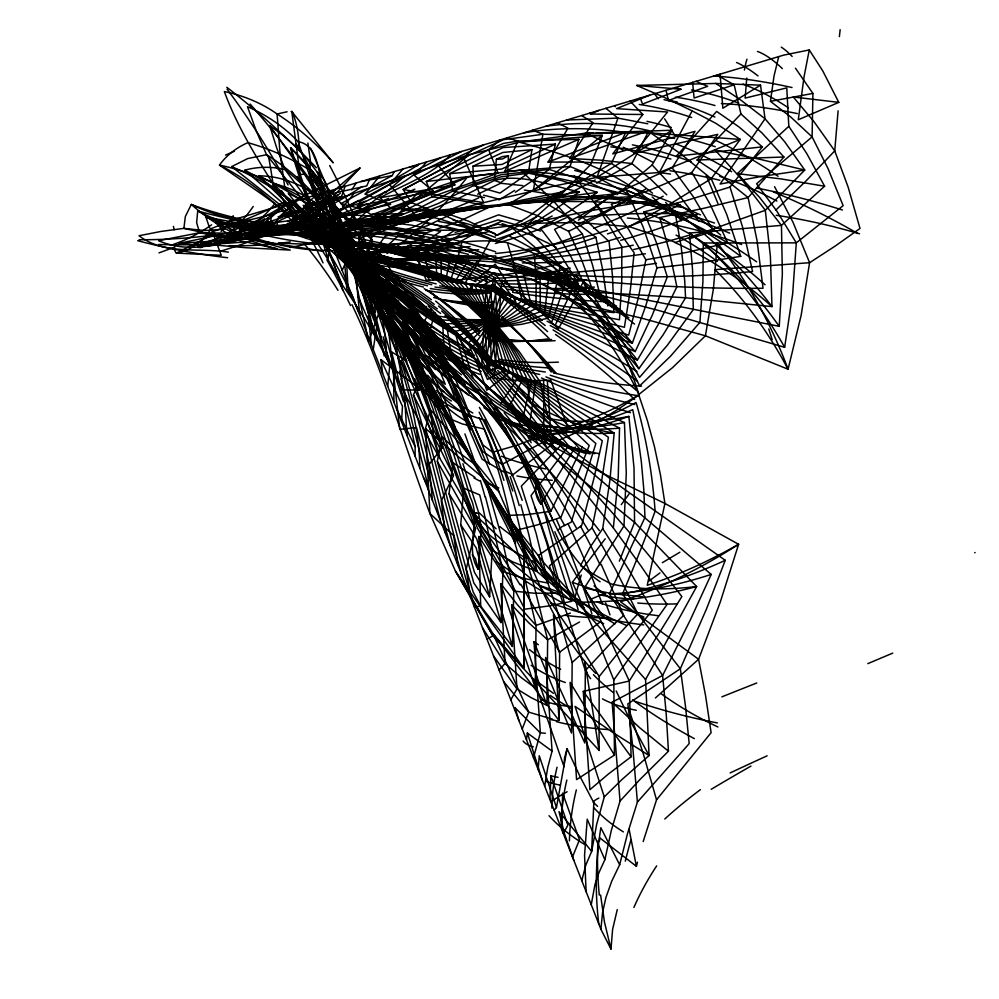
<?xml version="1.0" encoding="UTF-8"?>
<svg xmlns="http://www.w3.org/2000/svg" width="999" height="999" viewBox="0 0 999 999"><rect width="100%" height="100%" fill="white"/><g stroke="black" fill="none" stroke-linecap="round" stroke-linejoin="round"><path stroke-width="1.5" d="M393.931 402.21L393.656 374.825L391.583 351.91L406.868 361.026L360.289 261.488C373.564 292.507 392.607 320.716 411.563 348.489C388.611 291.646 338.861 253.471 303.221 205.319L319.618 216.983L332.118 228.134L343.843 240.859L352.023 251.373L388.711 284.665L423.139 321.403L450.949 381.231L524.263 550.299C543.194 593.818 562.112 639.035 595.804 673.451M373.364 286.051L367.994 276.623L365.884 270.779L454.857 331.468L488.673 361.813L523.114 378.109L608.403 437.3L601.41 482.28L592.107 527.834L549.45 565.946L568.568 617.894L585.314 670.629L584.84 743.056L545.579 657.492L552.072 751.111L547.752 767.482L544.68 786.138M614.447 755.057L570.104 682.342L576.573 779.62L614.447 755.057L613.811 679.982L594.105 630.906L572.365 582.292L605.219 538.761M351.935 304.608C383.953 371.828 403.621 443.993 429.907 513.498L455.494 571.228L492.844 633.516L517.869 662.412L599.088 750.436L599.175 676.485L569.942 630.232L538.861 585.239L501.973 554.72L496.028 546.64L470.691 510.739L439.66 458.029C417.582 419.468 397.764 379.807 377.297 340.397C366.658 321.466 355.082 303.059 342.52 285.339C321.203 244.405 293.194 206.781 258.878 175.824C304.82 176.186 339.747 211.888 372.24 239.947L332.33 193.331L290.572 147.727C303.271 195.167 323.813 240.06 342.52 285.339M474.313 606.93L480.694 606.181L478.871 536.488L513.786 591.146L534.815 593.269L559.727 593.069L546.84 543.444L531.031 495.629L568.069 446.603L527.16 417.969L486.963 387.25L446.815 346.928L404.82 307.854L421.066 336.288L435.427 369.63L416.121 351.136L399.225 330.494L411.625 355.419L422.789 381.456L432.804 408.491L441.745 436.413L437.35 461.451L466.208 569.205L473.189 592.082L480.694 606.181L512.387 646.44L513.786 591.146L501.348 536.076L486.263 482.954L498.888 487.987M360.726 271.84L332.642 234.503C372.427 272.153 388.898 326.273 422.902 368.369C410.951 334.653 387.3 307.43 371.64 275.724L459.203 335.377L488.736 360.901L518.693 376.486L602.297 440.796L594.043 477.909L581.605 525.674L538.461 555.419L556.543 608.478L572.165 662.499L571.528 733.029L534.003 641.87L538.349 644.755M415.072 456.068L415.172 446.715L411.151 428.621L391.583 351.91M520.816 584.265L559.64 652.197L558.953 720.429L492.844 633.516L528.708 712.137L552.572 719.193M474.987 477.36L452.859 462.662L477.485 528.184L502.934 571.453L523.763 578.433L548.214 583.091L536.201 533.666L521.303 486.163L560.764 445.379L487.012 386.601L412.038 315.509L429.92 347.352L445.292 384.315L427.023 369.106L411.176 351.91L423.276 378.221L434.203 405.519L452.859 462.662L449.063 493.656L473.801 582.966L501.023 622.577L502.934 571.453L494.13 530.844L485.477 496.928M795.441 68.169L812.911 93.431L812.112 136.888L828.034 168.594L843.144 205.669L796.303 242.857L703.321 242.982L702.921 281.606L699.912 322.34L670.404 356.343L639.585 385.964C622.564 350.224 600.461 316.745 573.114 288.062L555.232 325.15M267.67 218.581L266.808 227.173L227.934 237.887C216.583 250.999 194.268 244.231 179.258 243.331L216.396 235.514L306.169 234.191L299.151 234.827L294.093 233.816C310.477 236.189 326.236 241.995 340.734 249.887C367.37 259.116 396.166 261.201 424.051 257.792L433.216 280.17M591.246 904.694L594.967 884.502L599 872.539L604.894 859.689L611.301 830.481L620.042 801.061L639.285 780.207L668.456 751.211L666.158 713.149L662.612 675.486L690.384 619.792L711.201 574.425L543.781 431.58L543.656 381.306M221.353 243.257L249.263 237.375L269.018 230.232L306.618 228.097C281.131 233.142 249.6 245.23 226.885 226.561C298.801 233.529 370.317 244.493 441.183 258.541L441.233 280.657L464.048 299.538L486.063 321.94L491.845 314.697L496.303 326.923L520.029 322.29L544.418 314.797L591.321 336.513L637.374 360.102L658.241 324.513L676.897 286.825L669.118 250.287L659.702 217.57L704.045 208.242L748.089 197.552L783.915 157.018L762.062 133.054L740.946 113.948L734.153 84.803L717.045 75.062M549.912 799.462L550.936 775.836L558.066 777.347M222.09 234.053L209.278 243.157L200.662 247.602L197.627 247.327L245.754 237.899L222.677 237.188L199.6 232.717L196.628 222.627L197.715 211.014C226.611 225.849 258.953 233.704 291.408 234.29L199.6 232.717L158.629 240.709C185.452 252.535 215.921 246.903 242.02 236.026L239.535 217.882M307.879 143.044L310.377 160.514L309.278 179.645L322.39 220.03L600.886 929.27L610.976 949.05L612.599 929.445L617.257 909.627M536.351 221.541L556.543 208.516L579.333 191.82C552.035 186.426 522.19 172.952 494.393 180.432L496.391 159.203L502.472 156.556L508.429 155.807L507.542 177.422L500.724 182.655L494.393 180.432L457.904 198.764L419.905 214.148L440.921 219.33L459.677 225.424M520.841 504.732L528.833 534.627L537.037 571.465L512.949 562L492.157 550.237L477.772 524.038L463.798 488.161L460.701 524.762L474.513 572.464L489.622 596.828L492.157 550.237L483.091 508.516L479.72 494.905L463.798 488.161C452.922 449.038 439.735 410.477 422.739 373.564L433.728 383.903L443.881 391.758M553.434 693.294L533.404 678.958L564.06 766.72L564.497 758.116L567.07 748.726L579.994 776.46L593.818 802.721L591.658 851.348L585.789 865.171L581.793 880.631M322.39 220.03C323.164 207.58 323.763 194.992 321.715 182.617C317.794 167.907 316.646 144.83 298.127 141.633C283.866 126.686 266.458 114.835 247.49 106.693L256.393 131.256L266.546 154.708L336.051 241.371L322.889 233.654L310.964 229.158L231.643 166.608L247.69 158.579L266.546 154.708C286.164 167.008 303.858 182.317 319.168 199.663L308.117 171.341L298.127 141.633M383.141 336.85L389.822 365.234L387.687 386.313M599.487 841.22L599.662 837.774L636.413 866.345L637.462 862.237M401.586 421.728L402.447 406.231L380.919 359.628L432.18 397.864L397.54 307.03L385.164 277.01L367.682 248.863L351.773 226.511L334.615 205.319L325.374 189.286L314.897 174.301L303.271 160.427L290.572 147.727L310.439 203.309L328.109 258.941L330.307 235.602L334.615 205.319L338.099 212.013L341.658 225.649L346.753 288.611L353.234 298.489L358.129 311.064M484.028 321.703L484.203 318.594M484.04 321.541L481.655 367.982L456.019 334.802L428.109 305.844M484.19 318.756L486.8 276.523L456.156 280.244L426.198 280.045L418.706 261.988L410.502 245.579C380.794 253.434 344.593 259.553 318.406 239.211C288.274 211.114 253.421 188.549 219.505 165.097C226.548 155.095 236.701 147.565 247.827 142.657C270.816 149.076 292.732 159.128 312.837 171.953M477.023 513.124L478.484 513.361L481.418 527.622L478.159 569.33C463.986 547.664 481.918 520.229 470.329 497.477C460.239 462.712 448.451 428.421 433.966 395.242C448.763 407.192 466.483 415.084 484.765 420.005C504.483 464.06 517.045 510.988 526.136 558.291C507.017 546.628 480.881 535.826 474.862 512.749M498.226 328.683L498.489 325.337M498.476 325.512L501.785 279.87L530.556 302.135L558.291 328.846L571.603 305.632L583.503 281.318C559.702 265.597 534.34 252.198 507.405 242.682C475.237 236.9 442.944 246.99 410.502 245.579M498.239 328.509L494.168 378.134L521.54 380.956L550.849 380.219L567.507 426.91C592.544 419.468 616.358 408.254 638.773 394.93L647.277 420.267L654.507 446.89L660.414 474.662L664.922 503.446L647.215 585.302C679.02 574.912 709.565 560.839 738.623 544.293L664.922 503.446L606.555 475.212L548.813 444.08L527.971 435.964L508.004 421.253L428.109 346.853L403.971 321.753M538.161 769.542L539.26 755.744L556.455 807.529L554.12 810.189M838.111 110.814L834.739 150.874L848.126 187.075L860.014 228.459L835.064 246.154L809.59 262.7L714.909 269.655C744.392 298.689 768.656 332.754 788.074 369.23L801.136 315.372L809.59 262.7L793.119 222.515L774.6 186.688M600.886 929.27L602.584 912.374L605.956 897.389L611.738 881.193L619.667 864.734L627.522 833.553L637.412 802.072L689.185 743.618L685.451 705.956L680.344 668.743L622.489 594.08C634.003 566.683 645.192 539.123 655.119 511.101C652.422 474.4 646.415 437.874 636.088 402.522C609.29 416.845 580.669 428.072 550.836 434.053L547.34 380.931M740.946 113.948L697.077 160.015L722.402 176.885L748.089 197.552L757.005 240.372L763.036 288.274C691.433 288.998 619.88 284.303 548.726 276.486L544.418 314.797M551.898 321.566L565.284 283.791L779.232 326.336L782.354 274.163L781.455 225.387L759.565 197.377L737.324 173.626L788.81 126.299L786.787 87.875L745.142 98.114L746.74 78.084M573.114 288.062L660.476 310.989L784.64 347.29L792.669 293.906L796.303 242.857L776.835 211.151L756.58 183.766L812.112 136.888L790.908 117.145L770.441 101.336L774.013 76.074L778.733 56.618M613.811 679.982L667.045 604.482L640.946 565.933L613.349 527.922L618.231 477.185L619.53 428.146L575.511 404.995L531.693 380.382L509.79 372.989L488.499 364.335L467.919 343.406M535.814 381.031L529.507 424.662C583.441 479.07 635.014 535.926 681.867 596.578L629.283 681.031L631.081 756.805L608.403 774.025L589.885 789.709L583.291 691.383L629.283 681.031L607.692 634.365L584.353 587.949L623.988 525.849L626.286 473.051L624.45 422.565L579.87 402.822L535.814 381.031L516.97 351.473L496.428 325.174L490.634 332.605L486.163 320.279L463.623 321.478L442.482 319.93L380.357 277.385L351.286 259.128L344.343 256.443L273.439 183.604C290.447 187.55 306.406 195.604 320.067 206.443C338.186 227.61 353.721 250.924 366.833 275.499C349.787 240.297 336.476 202.56 310.077 172.864C318.481 218.294 351.623 253.084 375.449 291.134C349.875 255.669 315.135 228.022 288.286 193.469C306.581 201.386 322.964 213.449 336.463 228.072C352.422 255.981 369.493 283.279 387.862 309.665L375.199 290.047L359.141 270.354M526.436 739.672L527.36 733.004L552.072 751.111M488.711 361.301L486.588 357.867L490.596 333.241L491.071 361.064L472.677 346.99L490.309 322.939L491.283 323.951M531.93 149.625L528.396 173.102L500.012 193.094L473.576 185.564L438.511 203.371L401.873 217.957L427.734 222.702L454.87 230.232L432.967 244.256L411.163 254.408L569.929 279.233L548.051 250.574L526.036 227.535L498.214 219.905L469.293 229.121L444.692 243.993L419.942 254.658L500.237 268.331L578.334 283.641L559.577 253.234L540.372 228.197L569.38 211.426L597.327 192.37L562.062 180.769L528.396 173.102L501.111 176.848L473.576 185.564L472.952 166.221L502.747 152.485L531.93 149.625L501.948 164.46L472.952 166.221M649.625 95.23L616.57 108.629L667.544 112L634.128 153.272L717.781 134.341L691.92 172.365L651.972 189.286L611.276 204.333L628.821 229.758L645.854 259.79L638.461 297.215L628.683 335.102L531.48 305.806L493.643 287.849L454.832 282.08L355.956 251.361L346.616 238.199L316.583 235.589L281.993 234.016M573.801 860.301L564.66 834.34L559.003 811.663L591.658 851.348L596.703 824.187L604.283 796.89L621.828 779.657L649.075 755.556L645.566 679.557L696.653 586.538C668.368 589.872 639.422 590.072 611.475 584.028C600.724 578.683 590.359 572.539 580.556 565.596L589.909 547.552L602.697 528.583L609.927 480.269L614.16 433.067L527.447 379.408L488.598 362.949L450.611 327.572L360.552 266.358L360.127 269.767L362.662 274.088L384.54 287.887L402.647 302.01L420.354 318.406L431.705 332.105L505.931 429.27L536.438 482.704C552.072 518.581 566.308 558.853 600.099 581.78M556.455 807.529L567.07 748.726M493.281 288.399L496.066 290.634L491.883 314.086L490.959 289.173L511.838 296.154L492.007 324.263M488.261 373.476L498.014 325.337M319.942 193.831L316.508 207.068L279.046 216.995L274.388 224.463L269.018 230.232M373.251 349.55L377.098 324.151L355.469 271.79L359.802 315.322M429.707 331.368C406.094 300.799 377.422 273.863 344.243 253.946C334.877 250.462 326.136 244.48 320.754 235.926L334.89 244.493L349.5 256.793L284.965 169.493L276.735 147.989L269.655 125.537L283.092 135.377L295.567 146.491L307.005 158.804L317.257 172.253L336.039 223.301C321.441 203.259 304.333 185.002 284.965 169.493C271.815 166.508 257.879 166.471 244.855 170.167L429.707 331.368L434.94 312.637M484.503 321.715L493.881 277.997M514.635 709.615L515.047 707.729L540.359 732.879L545.392 733.216M762.349 146.878L676.348 156.131L716.633 111.426L738.985 126.948L762.349 146.878L729.994 187.063L687.212 200.3L643.968 211.913L656.281 242.282L667.32 276.823L652.434 314.835L635.189 351.573L588.049 331.006L540.322 311.638L517.207 297.952L493.793 285.652L469.605 284.003L445.579 281.031L396.703 266.458L347.777 250.474L335.889 243.394L323.501 237.65L338.087 235.314L353.459 229.945L311.95 231.756L265.035 235.577L250.687 233.991L239.348 229.97C310.19 234.166 380.669 244.143 450.049 259.016L445.579 281.031L466.471 299.837L486.625 322.065M533.503 757.654L540.359 732.879L534.003 641.87M613.349 527.922L569.368 473.401L522.315 420.279L531.693 380.382L514.597 351.124L495.866 325.062L493.968 326.873L502.784 350.174L509.64 372.365L550.337 408.166L589.223 445.492L560.963 517.37L540.259 524.138L517.182 530.094L533.678 584.29L547.639 639.81L546.915 705.369L531.118 697.664L516.97 688.973L493.543 655.893M464.91 433.916L475.974 465.197L457.792 451.66L441.745 436.413L475.512 528.746L466.208 569.205L470.691 597.702M809.277 49.95L804.083 76.548L798.288 119.743L838.785 102.373L822.751 70.879L809.277 49.95L783.753 55.107L234.902 219.268L211.176 228.634C203.459 240.921 190.984 250.562 176.511 253.097L221.266 255.294L211.176 228.634M484.428 197.59L452.809 191.059L449.6 173.676L503.071 147.577L555.432 144.093L549.238 169.43L515.384 192.245M329.408 218.419L367.719 210.377L467.507 176.948L520.392 170.117L574.288 176.161L626.473 190.197L643.006 226.686L656.942 267.807L645.816 305.719L632.28 343.231L536.001 308.641L493.718 286.85L450.124 281.506L413.236 270.354L351.536 250.899L334.765 238.124L293.581 234.378L252.884 232.38L271.453 234.865L337.287 231.93L324.513 235.689L312.912 236.775L327.535 241.558L344.717 250.137L362.774 256.506L398.951 268.344L441.233 280.657M481.93 354.37L491.158 324.8L495.741 364.223L488.399 365.834L481.93 354.37L500.399 367.17L488.012 371.678L477.285 350.736L491.083 323.226M643.181 841.57L656.543 799.812L711.101 732.692L705.581 695.729L698.588 659.278L720.129 602.509L738.623 544.293C701.71 567.981 662.1 587.574 620.591 601.81L698.588 659.278L655.394 697.989M345.142 186.289L341.533 196.478L332.742 201.736M501.373 292.32L491.321 322.352L485.614 287.787L493.881 284.353L501.373 292.32L480.294 286.526L490.921 323.589M500.074 139.96L488.636 149.713L498.089 173.127L432.105 196.791L426.336 181.493L488.636 149.713L503.359 143.431L517.857 141.046L578.908 139.298L570.029 166.496L539.61 186.426L507.979 204.383L537.787 215.747L568.606 231.331L581.83 260.302L593.993 293.868L544.642 279.233L495.079 266.546L444.905 261.189L394.617 253.883L410.139 244.83L426.348 232.804L458.903 221.478L490.397 206.668L460.527 200.487L432.105 196.791L399.975 212.849L366.283 225.062L395.666 227.547L426.348 232.804M522.24 728.97L528.708 712.137L503.633 681.593M572.489 856.955L579.482 839.809L562.624 793.169L561.775 829.645M550.836 434.053L622.477 487.874L725.262 560.302L706.605 608.703L680.344 668.743L627.872 703.883L632.704 746.603L637.412 802.072M325.249 227.31L333.554 215.909L335.302 210.826L335.352 206.431L310.564 148.214M497.514 325.312L489.672 346.853L485.127 319.443M619.343 561.176L634.552 522.34L634.015 467.919L628.883 416.408C602.385 421.615 574.875 423.364 548.189 418.481C529.445 404.308 517.582 383.554 499.887 368.356C463.224 333.966 417.107 312.163 377.747 281.206L394.568 312.175C420.367 329.782 443.506 351.086 464.385 374.275M485.002 321.765L492.744 301.248L497.315 327.797M369.88 178.896L366.745 185.926L330.494 193.906L359.965 168.007L286.701 204.433L253.496 227.909C243.719 246.004 217.907 242.432 200.562 243.756L241.833 231.256L282.455 217.357M568.606 231.331L601.123 215.197L632.642 196.653L600.636 179.183L570.029 166.496L504.745 171.478L517.857 141.046L507.255 137.812M387 310.639C414.61 363.224 433.441 419.917 453.459 475.711L441.308 500.761L445.104 532.567M507.854 409.852L523.114 378.109L514.872 360.189L504.17 340.172L494.692 324.762L491.446 320.479L490.309 321.091M422.714 323.851C400.349 295.292 373.164 270.192 341.646 252.048C329.595 247.415 318.556 239.685 310.964 229.158L367.807 276.174L422.714 323.851L431.431 309.166M523.613 132.917C557.467 127.085 591.745 127.647 625.686 132.43L611.376 163.411L577.697 183.366L542.882 201.386L569.068 217.095L595.916 237.337L602.697 269.892L607.817 305.944M582.33 446.665L550.849 511.301L527.21 514.622L506.793 515.484L522.714 569.705L536.051 625.436L535.239 687.949L521.466 677.747L505.069 663.498L482.505 627.772M620.042 801.061L612.087 702.26L662.612 675.486L609.427 593.893L644.954 517.42L643.781 489.235L641.346 461.8L637.674 435.252L632.767 409.702C604.432 421.341 574.425 429.458 543.781 431.58M490.259 240.185L478.346 262.525L464.71 283.516L475.574 299.413L491.283 325.662M342.195 270.479L348.576 255.944L350.05 243.481L325.212 182.093L322.165 177.248L317.257 172.253M462.387 576.573C443.881 516.583 431.893 454.87 413.436 394.88L418.681 382.505L435.964 406.081L455.257 427.672L444.355 398.738L432.018 371.253L415.284 340.384L403.321 314.922L390.834 293.644M480.294 286.526L494.218 279.37L506.643 294.156L491.408 323.938M322.902 251.248L234.078 236.788L223.501 231.156L215.672 222.215C263.923 245.904 319.218 257.405 372.415 246.378C407.392 243.294 441.983 237.05 476.386 230.145L528.708 223.501L547.902 222.964L580.132 222.577L629.258 226.636L670.741 203.546L711.226 178.721L740.259 139.423L715.621 123.202L692.157 110.889L659.365 172.49L596.977 177.372L557.042 185.402L483.653 202.66L334.016 240.522M394.318 171.578L392.17 175.599L340.996 203.634L369.43 210.889L289.211 228.234C321.765 230.532 354.083 223.414 386.7 224.713L366.633 233.204L346.616 238.199M545.991 126.224C580.394 121.553 615.084 122.577 648.938 130.644L631.855 163.524L596.578 183.154M563.286 833.516L567.894 825.186L550.936 775.836M510.789 699.824L516.97 688.973L511.638 604.832L528.933 622.964L547.639 639.81L579.57 622.002M596.228 132.917L672.065 130.22L652.147 164.935L616.982 194.655M652.522 193.182L631.643 176.786L611.376 163.411L579.308 162.063L548.064 162.075L567.994 128.122L557.342 122.827M571.628 601.311L520.816 557.554L470.691 510.739L498.638 558.566L524.812 609.19L549.113 605.931L571.628 601.311L552.909 543.468L536.438 482.704C534.29 489.997 535.963 498.214 540.871 504.033L575.274 447.04M468.231 260.277L454.832 282.08C467.445 293.918 478.046 309.727 488.486 322.04M356.193 182.992L351.723 189.922M384.815 221.653L330.219 224.675L311.788 221.378L390.634 204.408L365.209 194.081C383.079 184.465 402.272 175.886 418.681 164.298M614.223 194.368L672.19 167.832L695.029 131.356L612.749 153.896L642.807 114.485L630.057 101.074M666.77 194.817L650.711 179.258L631.855 163.524L600.337 160.152L569.692 158.441L593.006 122.702L581.68 115.547M500.611 403.896L518.693 376.486L505.494 345.941L493.518 324.8M557.517 530.369L561.95 526.698L571.216 522.177L595.879 443.531L555.731 408.579L514.198 374.575L488.786 360.189L463.623 339.285L489.06 322.24L491.146 325M379.632 175.974L365.209 194.081M377.06 294.193C404.72 342.557 423.489 395.467 442.232 447.777L428.921 464.622L432.48 500.412M599.175 676.485L652.322 610.264L628.433 569.03L602.697 528.583M487.2 322.215L469.006 300.212L450.124 281.506L456.68 262.038L461.95 242.183C425.924 250.936 388.486 254.146 351.536 250.899C385.639 262.55 421.778 267.869 457.779 267.52L529.782 278.634C574.974 295.254 608.866 332.48 638.836 368.718L663.199 334.715L685.576 297.777L684.69 280.494L681.256 247.215L674.849 210.889L650.624 199.788L626.473 190.197C667.045 207.542 705.506 229.795 740.709 256.368L698.925 262.924L656.942 267.807M477.472 261.126L459.715 282.754L361.014 251.848L358.916 244.68L358.991 237.912L381.456 231.606L403.671 221.691M403.022 168.981L389.585 184.565L359.178 201.935M309.702 179.133L311.014 176.536L309.702 174.837M416.883 193.831L395.529 217.183L371.803 237.312L367.969 245.941L366.683 252.322C409.578 262.675 449.862 282.367 493.556 289.26C533.179 307.355 577.097 311.513 619.467 319.78L621.728 282.193L621.84 246.703L599.063 208.891L574.288 176.161M560.227 200.849L584.44 218.893L609.078 241.571L612.462 275.699L613.935 312.662L565.397 306.568L516.945 298.314L492.807 324.563L490.996 322.802M585.314 670.629L637.837 613.886L616.046 570.367L592.107 527.834M359.965 168.007L325.287 204.945M426.548 161.938C409.215 183.966 381.069 192.782 357.255 205.906L370.579 214.261L403.608 213.711M499.075 669.979L505.069 663.498L500.674 583.628L517.807 605.157L536.051 625.436L570.379 613.124M367.719 210.377L351.823 225.724L334.765 238.124M296.915 200.712L279.046 216.995M317.145 223.339L303.072 235.489L215.672 222.215C250.324 228.147 286.064 227.123 320.417 219.792M346.953 226.848L369.368 218.868L390.971 208.529L422.49 209.253L455.457 212.238L427.435 225.624L398.539 235.352L379.67 253.184M450.412 154.808C431.818 175.587 403.908 184.303 380.157 197.752L390.971 208.529L423.264 197.315L454.882 184.902L438.823 166.284L483.766 144.83M788.81 126.299L806.792 153.584L824.6 186.226L781.455 225.387L689.497 233.042L692.557 269.955L693.269 309.64L667.27 345.354L639.572 377.372C619.817 342.62 595.017 310.577 565.284 283.791M572.165 662.499L623.713 615.409L601.198 564.36M450.949 547.44C432.867 485.689 420.979 422.277 401.061 361.064L406.568 355.319L424.662 382.779L444.692 408.129C429.607 365.409 406.006 326.611 384.153 287.188L425.774 316.346L468.119 343.169L488.811 359.677L509.64 372.365L486.763 390.247L477.972 365.721L468.119 343.169L489.685 322.602L491.296 324.4M316.695 194.805L304.683 205.532L341.533 196.478M491.446 329.245L490.821 329.82L486.713 320.691L465.909 323.489L446.478 323.713L361.463 266.184L355.669 262.475L351.598 262.799L400.974 310.539L451.086 354.583L446.478 323.713L473.826 349.076L499.887 368.356M474.837 147.502L463.673 157.755L403.184 189.56L411.488 202.66L443.781 215.035L476.386 230.145L412.837 230.282L348.826 228.109L408.603 203.646L467.507 176.948C444.468 206.056 417.782 232.755 386.925 253.559M775.661 210.24L805.893 181.081L834.739 150.874L814.023 121.716L793.268 96.978L838.785 102.373M488.499 320.342L491.658 317.407L495.754 326.498L517.732 320.429L540.322 311.638L540.072 273.414C610.801 278.534 681.955 278.509 752.559 271.503L742.394 226.473L729.994 187.063M335.514 189.585L330.494 193.906M385.277 192.944L405.294 175.774L469.193 154.708L519.355 142.22L585.352 133.192L593.406 132.942M559.64 652.197L599.313 622.689M511.663 475.711L553.359 443.381L487.025 386.238L426.798 331.631C451.111 368.856 462.749 412.05 482.642 451.486L502.097 464.373L545.891 440.634L419.38 323.451C434.415 346.94 446.004 372.502 455.044 398.863M474.525 281.031L495.242 264.148L512.962 291.271M577.884 303.321C602.859 330.244 623.014 361.401 638.885 394.455L672.589 367.607L705.419 335.789L713.423 288.798L717.307 243.094C747.577 280.906 771.191 323.876 788.074 369.23L705.419 335.789L641.808 318.194L577.884 303.321L555.044 289.835L685.576 297.777L771.977 306.606L770.391 256.293L765.309 210.29L740.684 178.097L715.159 150.162L759.889 159.291L804.757 170.055L765.309 210.29L675.012 242.62C710.489 258.591 743.069 280.644 771.977 306.606C744.567 270.142 711.85 237.612 674.849 210.889M638.773 394.93C611.151 415.209 580.968 432.13 548.813 444.08M494.742 325.324C506.855 339.21 516.745 358.404 525.636 375.649C529.033 383.953 527.447 393.718 530.631 402.36C555.956 418.256 584.752 428.121 614.16 433.067C578.458 434.69 542.407 431.093 508.004 421.253M494.193 325.711L493.106 326.473L505.044 369.892L487.487 379.458L472.677 346.99M490.996 319.593L491.533 319.205L495.204 326.086L515.309 318.631L536.001 308.641L536.176 280.557L534.328 253.396C571.116 278.371 604.108 308.841 632.28 343.231C601.398 316.995 566.908 294.917 529.782 278.634M492.569 326.86L490.946 327.997L487.275 321.091L468.281 325.512L450.611 327.572L473.826 349.076L448.264 328.671L431.256 312.4M490.447 319.967L489.36 320.729L490.409 323.289M488.823 321.104L487.749 321.84M615.109 193.931L585.364 212.862L554.582 229.445L570.854 256.468L586.363 288.524L495.042 267.07L402.709 254.158L421.428 244.555L440.547 231.493L411.613 225.162L383.978 221.641L419.18 208.104L452.809 191.059L501.261 174.638L549.238 169.43L585.551 181.044L615.109 193.931L499.175 205.694L401.873 217.957M672.065 130.22L596.977 177.372L617.956 118.119L605.856 108.317M692.157 110.889L664.01 97.265L636.638 85.439L715.784 83.454L740.059 99.5L765.034 118.769L720.104 184.028L761.925 176.361L804.757 170.055L784.727 141.833L765.034 118.769L760.526 85.165L722.851 108.242L720.067 74.163M489.373 320.704L475.024 285.402L494.655 272.877L511.838 296.154M387.05 228.546L350.312 219.693L334.465 213.861L405.294 175.774L331.556 201.111M486.963 639.135L492.969 635.851L523.763 668.269L524.263 550.299C523.376 589.635 525.099 628.92 523.763 668.269L455.494 571.228L492.969 635.851L472.627 600.499C454.208 543.893 442.669 485.414 425.499 428.446L430.369 409.615C419.393 374.875 405.332 340.971 386.85 309.515L447.827 368.743L505.931 429.27C481.456 402.11 454.807 376.773 425.424 354.945L412.2 325.449L397.739 300.549M441.158 157.58L389.585 184.565L418.381 219.093L334.465 213.861M438.086 215.347L411.9 227.735L385.015 236.438L372.914 252.772L421.553 267.507L469.817 284.403L493.518 289.71L516.945 298.314M526.036 227.535L496.753 241.596L469.293 229.121M508.429 155.807L502.31 159.028L496.391 159.203M213.886 233.941L176.511 253.097M491.258 326.573L487.862 321.491L470.729 327.535L454.857 331.468L465.522 370.017M461.6 151.461L414.123 175.25L433.379 191.271C399.962 204.358 366.433 216.958 332.692 228.933M342.582 196.741L266.758 234.178L353.421 235.102L316.908 213.024L292.582 225.15L266.758 234.178C302.372 229.558 337.575 240.434 372.415 246.378C332.192 246.928 291.845 242.445 252.884 232.38M555.432 144.093L501.635 169.031L449.6 173.676M350.312 219.693C334.016 227.36 316.421 232.467 298.439 233.853M477.634 194.268L500.674 183.267L522.877 185.627M578.908 139.298L504.745 171.478M725.262 560.302C692.457 575.424 658.016 587.275 622.489 594.08M589.747 113.137L590.471 114.036L599.038 110.352M330.219 224.675C315.16 230.906 298.901 234.453 282.567 234.278L306.081 234.44M625.686 132.43L548.064 162.075M491.008 321.578L494.03 325.299L510.177 315.222L526.785 303.134L624.4 327.272L630.406 289.36L634.128 252.759L614.373 225.15L594.455 202.223M601.148 299.675L592.457 264.772L582.405 233.953C554.408 244.955 525.337 253.371 495.629 258.266C468.868 247.19 440.884 239.048 412.337 234.116M675.436 87.512L680.993 89.286L642.544 104.046L640.197 98.052M488.598 322.515L474.325 301.211L459.715 282.754L493.593 288.649L526.785 303.134L513.049 266.371M648.938 130.644L569.692 158.441M666.058 90.31L668.393 100.437L707.642 86.314L696.053 81.344M426.073 306.368L425.374 307.068L448.264 328.671L438.623 316.233L461.438 319.48L485.639 319.867L490.322 337.312L496.978 325.262L519.255 351.66L539.81 381.343L548.189 418.481L567.507 426.91M628.883 416.408C596.54 428.072 562.412 435.302 527.971 435.964L634.552 522.34L696.653 586.538C657.767 596.878 617.532 602.584 577.247 602.135C564.11 597.327 551.273 591.695 538.861 585.239L558.778 591.97M474.175 224.151L498.551 214.847L521.878 221.603M595.916 237.337C563.386 248.714 529.695 256.918 495.454 260.914C464.26 248.739 431.68 240.122 398.539 235.352M734.153 84.803L694.105 98.039L692.607 82.368M310.327 229.033C296.578 233.704 281.793 235.577 267.345 233.803L277.098 233.916M711.201 574.425C678.271 585.114 644.068 592.332 609.427 593.893M688.948 238.873L713.573 231.219L693.069 196.403L672.19 167.832M493.319 324.4L503.109 345.105L511.875 367.757L514.198 374.575L512.387 377.772L513.224 381.131M492.882 324.525L493.419 324.925L503.921 316.608L521.928 300.637L515.809 270.779L507.405 242.682M242.02 236.026L202.285 246.441M348.826 228.109L380.894 217.457L411.488 202.66L469.193 154.708L403.184 189.56L483.653 202.66L463.673 157.755L503.608 139.685L542.919 134.253L602.335 135.377L590.759 164.448L560.776 194.83L528.708 223.501L588.423 211.051L649.837 200.624C612.574 169.106 565.709 154.42 519.355 142.22L602.335 135.377L533.379 190.447L542.919 134.253L532.617 130.22M290.697 232.605C268.032 236.488 244.693 236.001 222.352 242.208L260.914 236.413M357.255 205.906L433.379 191.271M244.455 238.923L269.418 232.205L292.932 221.99L327.397 222.914L244.455 238.923L306.618 228.097M455.457 212.238L409.465 220.579L370.741 226.236M392.17 175.599L360.839 181.593M770.441 101.336L812.911 93.431M380.157 197.752L454.882 184.902M579.333 191.82L499.188 205.482L419.905 214.148M624.45 422.565C593.219 428.459 560.938 429.895 529.507 424.662M490.397 206.668L428.484 216.558L366.283 225.062M417.819 165.659L409.64 166.995M645.854 259.79L686.912 252.335L727.659 242.932L710.264 204.545L691.92 172.365M249.275 238.137L265.722 235.789L241.234 237.462L216.396 235.514L209.428 227.497L205.894 216.983L424.051 257.792M234.078 236.788L200.562 243.756L245.592 247.702L290.234 250.1L245.167 237.437M248.838 238.212L222.352 242.208M224.725 229.196L204.42 230.557L183.903 228.359L160.989 231.443L138.986 235.739C164.91 255.432 198.476 247.39 228.396 252.148M353.459 229.945L332.455 232.53M597.327 192.37L383.978 221.641M426.336 181.493L498.089 173.127M265.722 235.789L222.814 240.547L179.258 243.331M287.113 111.776L277.098 113.973C261.338 102.909 243.182 95.417 224.35 91.558C243.719 144.718 279.021 189.66 306.705 238.499C283.354 208.179 253.721 182.43 219.505 165.097C261.164 174.001 300.175 193.381 334.003 219.068L316.183 219.58L301.673 223.576L349.088 267.257L400.661 318.693M262.625 236.201L271.366 235.19M429.57 280.057L415.871 257.467C379.745 263.823 344.143 253.534 311.963 237.887C274.126 228.109 235.527 221.116 197.715 211.014M337.287 231.93L303.134 234.278L268.556 233.079M491.208 323.214L492.182 324.225M491.708 323.901L493.094 326.498M441.183 258.541C408.891 261.925 375.861 259.503 344.717 250.137M507.979 204.383L569.905 199.837L632.642 196.653M450.049 259.016C415.821 262.25 380.944 259.715 347.777 250.474M619.53 428.146C587 430.931 553.883 428.883 522.315 420.279M697.077 160.015L783.915 157.018M566.758 120.005L617.956 118.119L647.777 123.776M457.779 267.52C433.416 268.469 408.778 268.918 384.79 263.761C355.544 260.09 331.868 240.359 303.072 235.489L430.669 268.119C399.6 268.644 366.733 267.782 339.672 250.524C293.481 226.111 239.822 223.089 191.308 204.445L185.327 216.596L183.903 228.359L277.347 248.863C245.617 241.408 215.634 226.211 191.308 204.445C217.907 217.382 247.74 223.439 277.272 222.24C276.948 224.75 277.61 227.322 279.008 229.42L342.37 250.087L405.681 267.857M304.583 174.113L300.075 174.55L291.783 111.576L291.084 111.551M306.169 234.191C272.04 235.427 237.612 229.72 205.894 216.983M590.471 114.036L642.807 114.485M542.882 201.386L588.723 201.611L627.459 203.147M253.496 227.909L295.604 227.897M291.408 234.29L287.55 233.541L286.039 231.768L351.074 245.429L415.871 257.467M715.784 83.454L760.526 85.165M440.247 520.154L416.558 427.547L399.787 429.37L388.199 327.322L393.931 328.321L397.714 356.144L402.06 378.633M642.457 596.74L612.162 593.668L584.353 587.949M414.772 378.771L419.018 390.184L404.158 389.86L399.612 371.191M636.638 85.439L680.993 89.286M737.324 173.626L780.706 178.858L824.6 186.226M342.357 249.925C373.114 254.87 404.82 252.685 434.927 244.917L437.112 280.369L461.725 299.325L485.526 321.84L492.145 310.19L496.828 327.36L522.202 324.213L548.289 318.107L554.932 292.495L559.915 266.82C591.608 296.116 618.094 330.906 638.836 368.718M670.554 174.063L659.365 172.49L740.259 139.423L650.786 132.942L585.352 133.192L622.839 149.925M668.393 100.437L677.122 101.898M476.535 513.036L475.337 512.837M496.066 290.634L475.024 285.402M674.65 138.449L650.786 132.942L681.093 154.133L711.226 178.721L726.76 214.548L740.709 256.368M649.837 200.624L585.139 184.141L520.392 170.117L552.185 199.588L582.405 233.953M605.069 593.656L572.365 582.292M629.258 226.636L666.37 239.186M485.614 287.787L506.643 294.156M430.357 311.563C402.947 284.528 368.044 267.72 335.102 249.288C311.251 223.501 283.654 200.924 258.878 175.824C324.163 208.042 379.67 258.217 420.354 318.406L400.287 294.792M643.968 211.913L664.298 220.255M231.643 166.608C271.278 183.716 306.631 209.927 336.051 241.371M659.702 217.57L692.319 235.277L724.824 256.905M503.833 471.99L482.117 459.253L462.35 413.524M244.855 170.167C285.027 191.771 320.317 221.865 349.5 256.793M540.072 273.414C575.586 294.33 607.579 321.029 635.189 351.573M377.934 264.41L353.833 251.523L330.919 243.843L420.279 338.574M505.044 369.892L486.588 357.867M351.286 259.128C387.013 282.605 418.082 312.812 443.906 346.79L442.482 319.93M548.726 276.486C582.529 299.338 612.3 327.947 637.374 360.102M355.669 262.475C392.27 287.65 424.263 319.23 451.086 354.583M477.285 350.736L495.741 364.223M689.497 233.042C724.125 259.116 754.22 290.984 779.232 326.336M668.456 751.211L639.547 727.597L612.087 702.26M347.465 256.293C379.67 281.144 406.68 312.362 428.109 346.853L421.59 339.935M176.061 252.897L174.088 249.313M443.906 346.79L392.495 301.149L341.371 252.897L351.973 263.012M496.078 528.733L478.558 512.237L462.924 463.723M467.232 342.744C435.314 312.662 399.55 286.526 360.552 266.358C395.766 295.467 426.136 330.244 451.211 368.406M425.424 354.945C443.456 372.103 464.011 386.588 486.263 397.739C508.004 431.206 526.048 466.995 540.871 504.033M703.321 242.982C735.826 273.077 762.999 308.691 784.64 347.29M425.474 307.155C400.774 283.192 371.94 263.024 339.722 250.587C366.908 270.554 389.36 296.528 406.918 325.224M597.602 806.405L593.818 802.721M652.147 164.935L675.312 189.997L698.626 221.179M315.022 219.38L346.728 253.509L375.449 291.134M415.284 340.384C436.213 361.725 460.239 380.045 486.488 394.343C512.037 430.894 533.341 470.317 550.849 511.301M490.946 323.264L491.545 323.901M583.965 607.729L544.343 563.336L506.793 515.484M577.247 602.135L645.566 679.557M385.164 277.01L341.908 228.958L346.141 254.333L347.852 284.89M388.199 327.322L462.762 408.666L416.196 352.497M362.587 274.176L341.596 249.475L318.057 219.056C337.662 234.79 353.983 254.433 366.758 276.049M432.18 397.864L406.231 355.182L378.609 314.048L368.594 341.358L344.842 230.182L423.139 321.403L395.554 274.825M291.783 111.576L333.204 162.849C316.97 143.981 298.027 127.447 277.098 113.973L279.857 151.149L284.715 187.05M654.482 93.769L658.316 98.789M353.983 262.262L371.466 285.452L387.862 309.665M631.081 756.805L583.291 691.383M491.333 322.165L493.169 324.575M269.655 125.537L304.096 173.801L336.039 223.301M357.055 264.111C371.99 283.853 384.19 305.594 393.931 328.321M472.252 554.595L475.424 558.841L478.159 569.33M380.694 301.798L374.675 294.006L419.018 390.184M559.727 593.069L522.777 539.26L486.263 482.954M583.503 281.318C608.041 315.634 626.398 354.195 638.885 394.455M489.11 322.827L488.449 321.865L459.203 335.377L472.777 377.535M352.422 259.603L346.865 251.486M328.159 200.487L339.098 218.157L348.888 236.788L357.53 256.318L364.997 276.698L380.894 303.371L328.159 200.487L336.463 228.072M374.001 289.211L416.645 357.867L455.257 427.672M460.701 524.762L476.161 547.902L489.622 596.828M548.214 583.091L481.143 473.826L411.176 351.91M475.512 528.746L437.35 461.451M494.23 325.025C506.568 321.74 519.767 312.862 531.48 305.806L522.19 268.381M399.225 330.494L438.798 398.114L475.974 465.197M469.817 284.403L479.945 302.56L489.66 323.039M449.063 493.656L476.76 538.936L501.023 622.577M614.835 105.632L615.484 106.743M310.077 172.864L339.248 224.163L366.833 275.499M433.966 395.242L481.118 474.163L526.136 558.291M422.739 373.564L537.037 571.465M423.401 477.285L428.171 486.338L428.271 489.672M453.459 475.711L413.436 394.88M619.667 864.734L600.849 827.734C595.666 859.515 594.842 891.957 598.788 923.938M442.232 447.777L401.061 361.064M396.541 408.866L415.172 446.715M357.742 295.866L377.297 340.397C363.574 304.495 357.517 266.358 344.842 230.182M616.196 690.983L631.942 723.963L649.075 755.556L611.738 731.755L575.062 706.355L604.283 796.89M604.894 859.689L587.212 819.205L584.565 855.356L586.113 891.657M389.822 365.234L368.306 315.534L371.366 344.755M492.832 324.113L493.993 326.86M386.85 309.515L414.935 384.003L439.66 458.029L433.404 434.378L430.369 409.615L465.459 450.249L499.4 491.97L425.499 428.446L429.907 513.498L453.758 535.701L457.804 564.885M605.719 602.996L610.002 614.847M511.638 604.832L546.915 705.369M500.674 583.628L535.239 687.949M629.108 709.852L643.456 754.32L656.543 799.812M327.123 187.562C334.49 208.591 336.026 231.081 335.414 253.197M478.871 536.488L512.387 646.44M394.393 345.492C406.83 385.414 419.405 425.961 419.817 468.144M527.36 733.004L542.469 780.506M515.047 707.729L519.03 720.791M610.976 949.05L604.457 922.002L600.586 894.979M491.57 323.564L500.399 367.17M428.171 486.338L404.158 389.86L406.993 435.502M636.413 866.345L629.108 829.295M555.744 636.301L553.546 614.785L558.953 720.429M599.088 750.436L584.89 662.012M380.919 359.628L382.605 373.376M494.717 278.184L497.789 328.234M484.652 319.018L487.562 372.902M233.229 215.697A284.503 123.963 74.9 0 1 221.066 231.456M253.222 206.443A320.542 152.735 77.8 0 1 226.761 234.216M271.029 218.306A343.594 35.452 68.6 0 1 270.217 224.825M275.162 203.321A355.781 186.276 76.5 0 1 252.61 225.524M268.793 157.904A431.243 74.775 68.9 0 1 273.451 186.875M736.525 62.475A320.679 88.124 66.9 0 1 758.004 75.912M744.417 70.03A309.678 50.974 77.7 0 1 746.965 59.203M757.542 51.449A293.406 71.99 70.1 0 1 782.367 68.631M781.268 47.153A264.735 48.277 70.1 0 1 792.157 56.444M656.468 263.299A1540.645 1284.327 89.5 0 1 529.682 274.363M334.603 234.103A857.13 651.86 29.1 0 1 458.416 263.187M489.198 231.531A652.21 579.158 -71.5 0 1 367.195 244.805M509.602 236.239A537.674 449.637 52 0 1 624.05 313.424M324.188 243.631A490.047 362.687 -62.4 0 1 278.996 242.695M424.138 233.079A1020.279 892.744 -85 0 1 299.088 227.909M386.875 226.623A672.339 469.542 52 0 1 424.125 237.7M290.272 241.883A507.729 407.068 -71.5 0 1 229.221 245.654M227.672 257.73A768.868 698.701 -78.7 0 1 137.712 240.697M333.404 237.737A698.925 620.854 86.8 0 1 289.822 247.49M293.644 223.277A689.347 609.927 74.5 0 1 220.067 251.311M285.364 201.461A676.498 598.264 74.5 0 1 213.074 231.456M211.613 224.825A347.602 202.735 89.2 0 1 173.464 244.305M286.201 203.609A427.035 317.395 76 0 1 244.905 236.9M281.443 211.201A454.433 367.957 -80.1 0 1 224.55 224.263M225.362 233.504A667.532 621.765 81.9 0 1 139.048 239.76M330.719 198.664A668.818 596.628 81.3 0 1 281.868 215.072M279.882 207.817A402.709 268.394 -88.3 0 1 233.179 230.195M340.297 193.219A488.573 404.657 75.7 0 1 289.26 229.658M320.841 212.912A453.896 334.59 -68.5 0 1 278.147 216.671M329.383 218.182A542.582 468.069 -79.3 0 1 320.404 219.543M320.03 229.633A1102.459 171.778 -86.3 0 1 316.758 232.367M365.547 201.224A543.756 479.92 -78.4 0 1 252.71 224.962M414.897 189.136A934.977 843.693 69.4 0 1 297.202 229.433M174.163 229.795A563.399 18.569 83.7 0 1 173.414 226.411M325.624 205.332A710.289 604.545 58.7 0 1 317.232 213.399M334.603 203.571A474.263 159.852 71.4 0 1 319.18 219.081M358.591 200.437A651.635 500.099 79.1 0 1 333.991 212.487M384.64 192.133A734.715 656.468 58.2 0 1 349.787 218.931M345.08 219.705A576.473 356.755 49.8 0 1 408.491 221.99M296.353 228.634A636.5 445.654 40.5 0 1 370.067 230.594M487.237 257.342A667.245 565.709 -58.6 0 1 369.068 244.817M370.716 230.245A562.375 426.161 45.3 0 1 486.825 257.53M436.151 283.891A1262.149 1066.183 -74.1 0 1 341.208 253.147M423.476 287.063A656.605 536.313 -53.6 0 1 336.725 255.781M492.295 290.771A509.765 378.521 -59.8 0 1 434.927 287.013M424.175 288.636A416.471 297.202 67.9 0 1 479.857 331.006M474.513 226.461A565.821 431.93 -81.6 0 1 455.107 232.442M453.009 220.105A454.957 264.51 64.5 0 1 495.254 233.679M478.833 197.814A770.092 626.972 82.8 0 1 438.998 213.699M428.971 246.528A424.175 303.371 64.6 0 1 495.716 275.274M561.488 262.987A516.146 373.414 -61.4 0 1 495.417 275.587M459.39 224.251A502.834 241.009 61.9 0 1 469.006 227.884M419.93 246.878A441.533 326.848 60.6 0 1 495.616 278.009M570.254 268.082A542.707 411.975 -60.2 0 1 495.279 278.334M538.174 215.734A564.997 386.775 -77.8 0 1 495.392 235.826M411.188 247.252A467.532 355.607 56.1 0 1 495.479 280.519M578.708 273.714A583.803 462.562 -59.7 0 1 495.117 280.806M483.566 195.192A601.773 290.697 55.9 0 1 498.563 199.113M514.697 190.422A811.55 571.803 81.9 0 1 498.813 199.962M501.81 221.166A589.173 434.94 -88.5 0 1 441.745 241.783M502.135 223.639A471.178 257.942 56.4 0 1 556.131 247.315M438.561 221.416A453.259 282.143 62.3 0 1 495.229 237.4M552.172 216.009A562.449 404.72 -75.4 0 1 495.304 239.66M402.797 247.789A505.044 391.346 51.1 0 1 492.682 281.743M424.35 223.127A458.191 301.823 59.6 0 1 495.317 241.196M566.183 217.77A570.404 429.445 -73.4 0 1 495.329 243.456M394.78 248.439A558.304 437.225 45.6 0 1 487.062 281.718M495.392 261.963A1349.924 1144.192 -84.3 0 1 387.45 249.975M387.162 249.013A634.39 498.314 39.7 0 1 481.493 281.668M495.492 262.25A806.942 626.048 28.5 0 1 602.16 296.116M370.629 225.562A1788.385 1452.796 76 0 1 331.556 229.995M346.94 229.071A492.919 283.254 -81.4 0 1 331.581 232.605M328.496 223.501A586.913 381.019 46.9 0 1 395.504 225.337M495.579 259.303A976.285 857.317 -76.1 0 1 380.594 248.276M379.995 249.55A747.464 582.904 33.6 0 1 475.999 281.643M495.654 259.927A668.643 528.946 35.1 0 1 609.427 300.974M437.075 210.614A1283.041 1103.595 77.7 0 1 314.31 228.172M332.417 233.142A498.576 260.539 -79.7 0 1 314.473 236.014M312.225 226.486A605.881 409.915 43.9 0 1 382.667 228.209M402.11 210.527A676.211 411.95 43.5 0 1 436.575 211.676M383.304 228.396A520.242 384.053 48.7 0 1 495.691 251.835M607.355 230.27A674.7 565.896 -71 0 1 495.479 253.496M495.816 255.956A780.606 684.015 -67.1 0 1 374.388 246.378M495.829 257.193A577.647 461.176 41.6 0 1 616.395 305.994M472.714 286.538A777.047 178.958 -66.9 0 1 468.044 289.71M362.038 186.576A617.195 454.458 81.1 0 1 309.877 215.409M388.773 198.339A660.177 548.089 87.7 0 1 329.121 219.393M402.522 214.41A764.635 689.26 -86 0 1 282.542 227.922M384.49 220.891A708.99 469.855 37.1 0 1 403.359 220.891M305.17 231.568A671.628 483.666 36.9 0 1 358.266 234.64M357.854 231.868A629.907 478.334 38.7 0 1 477.759 253.634M478.696 249.8A586.201 481.605 -56.6 0 1 363.798 243.082M353.534 194.056A546.366 209.153 72.3 0 1 342.357 207.005M337.749 194.73A519.343 363.961 85.2 0 1 287.562 221.591M367.607 203.771A573.926 460.427 -87.3 0 1 309.453 223.077M385.676 215.884A646.228 574.2 -76.2 0 1 267.807 226.486M345.791 233.154A722.452 549.8 33.2 0 1 468.494 254.395M470.117 246.591A535.164 418.593 -54.1 0 1 359.59 241.308M309.378 217.932A435.664 124.276 71.6 0 1 294.767 227.472M331.343 198.539A610.414 474.425 78.2 0 1 291.958 219.268M326.099 212.849A475.874 345.392 -79.7 0 1 271.291 227.61M332.879 223.039A515.059 423.976 -63.8 0 1 240.971 222.802M314.26 201.536A513.249 383.391 82.4 0 1 267.744 225.911M269.405 229.62A483.029 375.474 -59.6 0 1 227.847 223.739M492.632 290.322A546.178 425.449 -59 0 1 439.622 285.839M492.682 289.523A444.168 334.265 57.7 0 1 542.245 320.304M492.445 289.548A420.467 306.793 62.1 0 1 545.204 325.549M264.623 218.744A399.538 266.733 89.9 0 1 220.604 237.787M431.805 284.74A933.928 803.87 -65.1 0 1 339.036 253.846M491.833 291.583A486.351 342.357 -61.1 0 1 430.332 288.524M430.519 292.37A402.035 260.127 74.2 0 1 479.258 335.589M492.12 289.76A404.845 284.091 65.9 0 1 547.564 331.581M246.179 241.795A873.201 796.977 78.4 0 1 158.654 244.48M427.584 285.789A760.539 643.905 -57.9 0 1 337.537 254.708M490.771 292.932A473.089 313.686 -62.7 0 1 425.874 290.347M427.26 290.259A406.094 277.073 71.2 0 1 479.62 333.042M676.073 235.102A379.42 262.749 66.6 0 1 717.307 261.363M666.395 238.873A444.105 322.814 50.6 0 1 675.037 242.295M627.372 218.032A444.867 326.248 46.6 0 1 741.658 244.53M577.959 217.682A664.535 487.799 27 0 1 697.29 214.773M615.134 192.183A1015.059 896.353 60.9 0 1 578.471 220.13M719.767 176.311A388.936 266.146 58.5 0 1 776.86 201.061M776.211 215.272A521.078 389.235 32.4 0 1 859.527 233.803M669.904 170.754A531.393 379.333 42.9 0 1 719.792 180.257M721.365 103.546A546.678 377.734 42.7 0 1 797.377 113.599M713.548 75.949A562.499 388.798 42.2 0 1 792.032 87.537M716.445 140.759A432.442 317.694 61.2 0 1 778.071 176.261M773.351 191.908A576.373 455.756 38.7 0 1 857.679 233.466M674.45 135.202A559.153 408.766 44 0 1 715.247 146.678M676.835 203.359A410.065 302.135 67.9 0 1 720.741 235.065M574.65 170.392A702.984 555.069 36.9 0 1 700.549 214.885M839.385 36.601A470.866 19.106 -87.6 0 1 840.147 29.683M706.231 175.512A404.183 23.689 70.4 0 1 717.969 203.596M646.99 121.354A521.091 283.691 52.9 0 1 671.316 127.497M623.251 147.253A606.718 447.04 53.5 0 1 652.772 162.175M645.504 189.123A769.779 614.597 -87.9 0 1 579.545 223.401M696.728 214.36A895.678 763.561 -85.4 0 1 620.666 240.309M503.496 261.713A511.013 405.294 47.1 0 1 622.502 311.426M620.192 237.437A762.562 661.463 -75.6 0 1 502.922 260.976M546.99 321.216A783.491 617.27 32.1 0 1 637.05 371.566M555.506 334.503A513.236 414.048 52 0 1 634.627 399.513M555.144 340.696A498.126 336.051 -56.5 0 1 494.58 337.749M522.227 224.313A456.006 280.906 56.9 0 1 540.621 231.081M524.35 190.06A580.069 351.648 46.9 0 1 562.487 197.178M536.088 220.567A640.709 423.064 -88.7 0 1 525.811 226.573M586.775 280.095A646.028 531.293 -60.4 0 1 497.452 283.391M594.43 287.063A741.083 627.384 -62.9 0 1 502.522 286.326M601.598 294.293A893.106 767.444 -67.7 0 1 507.567 289.285M627.347 202.422A953.583 701.023 20.1 0 1 666.558 205.232M652.197 197.003A411.251 203.259 73.4 0 1 666.121 209.977M663.211 196.216A791.408 649.837 -86.7 0 1 593.693 228.334M608.254 301.823A1163.223 988.935 -74.3 0 1 512.562 292.332M559.128 196.303A798.388 598.114 26.1 0 1 682.704 207.492M665.596 202.347A415.534 197.053 77.4 0 1 681.243 220.704M680.331 204.583A830.531 697.19 -85.7 0 1 607.429 233.941M595.292 179.982A964.734 785.514 80.3 0 1 559.128 197.814M511.888 294.817A585.252 225 -85.6 0 1 515.784 301.973M639.248 104.483A500.149 262.325 56.7 0 1 691.683 117.52M610.826 146.878A522.44 340.984 49.7 0 1 670.941 159.041M593.531 195.529A576.186 441.496 38.7 0 1 714.535 223.039M613.973 193.619A1046.852 884.702 81.2 0 1 594.23 201.486M688.274 235.477A975.723 839.385 -85 0 1 633.666 249.513M633.291 245.167A888.336 772.227 -77.2 0 1 513.224 259.578M514.123 257.954A468.831 374.85 54.6 0 1 628.895 317.794M664.647 118.869A452.634 49.788 69.2 0 1 674.462 134.902M663.998 99.7A436.163 222.24 61.2 0 1 714.934 117.058M632.379 144.843A468.943 301.373 54.8 0 1 691.208 161.751M610.651 196.428A510.477 392.719 45.1 0 1 729.67 233.192M645.391 253.796A1106.155 954.008 -82.4 0 1 522.365 262.912M523.701 258.853A436.788 347.565 60.9 0 1 634.527 324.088M768.78 328.958A377.197 5.744 72.6 0 1 772.19 339.672M675.386 97.165A499.175 275.362 52.6 0 1 714.997 105.519M675.674 143.806A403.421 252.272 65.1 0 1 731.63 171.716M665.371 211.751A428.072 330.469 57.9 0 1 756.668 261.85M691.508 89.985A434.865 233.254 57.1 0 1 738.711 103.109M726.223 253.421A406.718 313.961 64.4 0 1 765.059 284.765M742.856 84.066A353.371 181.144 66.5 0 1 788.373 107.767M550.187 325.487A654.333 524.662 38.7 0 1 637.1 380.931M547.427 338.936A477.047 283.142 -60.1 0 1 492.42 340.559M756.605 188.037A637.986 488.548 29.9 0 1 842.419 210.002M553.034 329.92A570.342 460.402 45.4 0 1 636.301 390.272M492.095 290.534A395.891 264.91 69.3 0 1 549.188 338.574M551.498 339.498A482.954 306.743 -58.2 0 1 493.556 338.973M504.982 423.851A992.631 794.954 37.5 0 1 599.363 530.569M448.289 371.765A1762.86 1274.324 -51.8 0 1 360.052 276.711M375.025 289.323A601.46 472.914 52.3 0 1 494.368 376.036M588.698 451.111A709.103 474.75 -35.6 0 1 508.341 384.965M303.596 242.982A488.474 369.755 -84.6 0 1 337.999 290.347M343.319 253.247A889.847 791.021 62.2 0 1 403.509 401.523M406.443 400.799A1328.021 693.506 -18.2 0 1 401.123 378.908M281.493 190.572A544.193 432.967 -78 0 1 323.052 262.899M227.048 89.173A693.269 621.378 75.5 0 1 288.087 184.99M326.848 259.877A744.218 641.033 86.9 0 1 350.512 305.507M297.427 176.448A867.319 734.24 -80.7 0 1 342.844 290.522M329.67 165.497A907.891 777.122 -81.3 0 1 379.97 279.757M309.49 177.26A607.642 479.295 -89.3 0 1 366.683 246.241M226.785 87.275A758.216 643.681 63.9 0 1 316.383 167.707M371.153 240.946A791.071 679.557 81 0 1 394.355 275.811M331.131 224.475A527.16 399.787 87.4 0 1 373.576 270.542M342.832 256.83A918.218 745.604 52.1 0 1 458.866 378.908M292.108 111.364A474.837 188.499 -37.3 0 1 299.101 148.264M158.953 252.909A750.112 52.06 -25.1 0 1 174.912 247.053M380.819 312.924A677.359 315.672 -30.9 0 1 386.338 357.267M340.909 233.554A623.963 435.989 -56.6 0 1 369.992 319.368M225.512 155.107A916.807 68.519 -33.2 0 1 234.39 151.236M388.037 327.422A797.889 633.903 -63.4 0 1 394.218 345.592M393.019 329.658A869.292 691.37 73.5 0 1 415.184 353.833M414.81 361.875A977.609 499.488 -30.5 0 1 380.681 313.049M347.452 250.499A591.545 340.909 -68.9 0 1 357.804 262.937M300.262 208.179A561.45 482.979 86.4 0 1 353.559 298.489M300 212.15A619.218 494.705 69.5 0 1 394.518 301.873M373.626 287.325A578.683 480.107 60.7 0 1 469.717 393.306M468.681 395.354A885.788 612.999 -37.6 0 1 389.56 316.009M390.284 315.622A1086.825 728.009 -37.1 0 1 349.051 262M348.963 253.259A827.921 665.996 37.7 0 1 440.634 313.424M341.258 244.767A531.368 432.817 56.9 0 1 431.356 299.7M441.608 311.014A455.581 373.876 76.7 0 1 492.644 362.774M1161.999 230.07A801.785 1.636 -4.4 0 1 1161.113 230.145M489.872 307.442A505.506 319.156 -43.1 0 1 433.666 297.427M455.569 398.439A581.68 481.93 -83.1 0 1 462.899 413.111M451.411 401.036A821.041 277.335 -27.2 0 1 440.784 393.569M470.729 423.676A681.118 253.509 -32.7 0 1 445.254 405.594M446.553 415.734A811.413 692.145 -82 0 1 464.685 462.799M479.945 374.438A568.094 329.795 -40.4 0 1 427.934 346.303M483.329 370.142A473.401 380.194 80.2 0 1 531.181 442.719M481.281 371.403A595.317 376.561 -40.6 0 1 421.128 337.4M483.841 367.757A489.96 400.624 74.3 0 1 539.235 445.691M479.133 417.657A566.583 444.168 -79.7 0 1 503.933 480.407M482.517 368.681A638.349 434.64 -41.2 0 1 414.335 328.746M484.353 365.646A516.008 427.472 68 0 1 547.34 447.939M479.57 480.906A1096.54 283.616 -24.2 0 1 473.913 477.909M480.382 480.507A843.331 661.113 -68.2 0 1 485.139 497.115M451.286 379.433A626.623 519.817 -73.9 0 1 489.51 464.023M545.953 468.968A753.583 266.508 -25.3 0 1 501.448 456.231M471.54 418.069A672.876 293.281 -33.4 0 1 436.551 390.447M479.133 412.15A557.879 448.364 -85.1 0 1 512.749 491.021M481.506 365.01A704.632 510.427 -42.4 0 1 407.704 320.254M439.847 365.646A593.006 470.841 -72 0 1 470.816 429.795M472.827 413.037A677.859 336.651 -34.1 0 1 427.609 375.224M479.395 407.405A557.954 457.942 89.1 0 1 522.227 500.337M477.984 360.115A806.655 614.16 -44.7 0 1 401.248 311.988M395.354 303.147A924.45 745.778 39.5 0 1 484.14 390.384M474.3 355.294A969.842 763.586 -49 0 1 394.892 304.096M572.964 450.599A1487.074 1121.265 -53.6 0 1 484.652 391.183M374.975 288.049A576.361 389.972 -66.1 0 1 388.224 309.303M406.905 346.203A995.329 566.046 -32.1 0 1 368.681 292.432M387.837 297.452A760.714 626.76 46.3 0 1 483.004 392.644M470.504 350.524A1260.488 997.564 -55.7 0 1 388.686 296.603M578.883 451.973A1078.695 822.801 -47.8 0 1 483.553 393.544M357.03 272.153A1071.74 898.975 50.8 0 1 440.571 409.877M362.237 267.645A582.255 369.293 -65.7 0 1 379.258 291.483M398.376 330.994A1034.552 643.069 -34.3 0 1 356.094 272.752M477.622 400.786A788.561 518.319 -37.3 0 1 399.138 330.719M480.856 396.665A616.133 524.75 68.8 0 1 553.384 521.016M380.544 292.42A654.907 542.082 53.1 0 1 481.593 395.479M584.353 453.134A864.485 644.293 -44.3 0 1 482.28 396.391M371.915 295.954A784.265 596.503 -60.7 0 1 395.417 373.464M377.572 304.146A760.164 635.052 -81 0 1 410.764 381.056M328.184 238.861A755.419 645.229 66.3 0 1 416.845 371.89M382.754 299.9A1154.369 822.065 -40.6 0 1 359.565 272.802M467.382 383.579A1032.217 755.706 -42.8 0 1 379.745 302.622M367.432 283.591A528.284 426.76 64.8 0 1 465.434 384.565M356.331 264.548A701.648 513.498 -58.2 0 1 384.228 355.981M362.724 279.495A690.434 560.826 -77.3 0 1 401.111 364.598M313.361 224.575A663.923 560.002 72.6 0 1 404.433 353.271M461.538 374.775A1282.117 958.603 -48.1 0 1 369.942 289.46M361.476 280.132A490.709 386.213 69.4 0 1 456.943 378.883M366.121 276.111A619.48 255.607 -28.5 0 1 375.387 312.362M363.586 277.585A808.478 634.802 -60.7 0 1 381.231 337.837M332.118 232.992A582.991 438.611 -73.3 0 1 373.401 309.515M285.714 198.052A537.512 430.444 80.8 0 1 349.75 267.233M352.859 258.978A763.873 278.858 -82.8 0 1 360.214 265.771M347.702 242.208A712.399 541.333 -57.5 0 1 372.402 326.536M347.49 241.933A604.87 212.637 -27.1 0 1 362.375 268.469M272.252 186.338A504.358 388.074 82.6 0 1 313.236 222.49M444.93 315.884A480.457 399.625 70.6 0 1 491.708 362.063M539.722 374.45A583.703 390.272 -40.2 0 1 492.232 360.639M545.342 371.99A545.167 338.636 -39.9 0 1 493.631 360.664M314.71 174.525A557.554 386.376 -54.5 0 1 343.456 247.789M345.829 249.987A686.076 561.363 44.3 0 1 437.362 308.866M438.499 306.056A439.56 354.42 82.4 0 1 493.868 363.499M494.617 302.272A485.489 254.845 -43.1 0 1 443.781 299.812M551.485 368.032A520.729 297.252 -39.8 0 1 495.629 360.289M296.091 143.769A530.182 343.481 -55.5 0 1 327.31 210.789M250.137 104.046A860.551 747.264 61.1 0 1 322.315 197.39M343.256 247.165A594.093 487.5 50.9 0 1 434.265 304.295M435.601 301.074A430.869 339.847 87.7 0 1 495.092 363.761M491.958 305.257A490.834 284.353 -43 0 1 438.374 298.888M608.628 617.682A603.396 269.48 -38.5 0 1 565.859 615.421M603.671 623.651A1335.651 919.367 -44.3 0 1 496.266 561.363M501.286 555.307A850.261 671.64 69.4 0 1 520.092 584.827M608.079 729.557A670.891 255.906 -31.5 0 1 556.443 721.653M717.344 722.926A972.726 629.632 -35.7 0 1 635.601 701.435M571.553 708.766A936.051 445.816 -25.6 0 1 550.199 695.391M584.715 844.517A1015.259 326.898 -19.6 0 1 549.025 815.708M623.364 831.905A936.862 296.378 -20.1 0 1 593.993 807.916M664.797 819.018A447.614 93.506 -23 0 1 700.374 789.66M593.518 802.796A570.504 21.054 -12.7 0 1 598.876 798.076M636.288 710.277A579.807 168.519 -26.5 0 1 602.459 698.888M717.919 726.972A806.58 446.353 -26.1 0 1 661.288 693.806M613.286 692.619A867.631 379.995 -23.6 0 1 593.431 674.7M974.687 552.722A501.223 4.645 -23.7 0 1 975.086 552.547M590.634 678.671A623.863 112.812 -13.5 0 1 585.377 661.9M633.578 599.038A549.225 201.848 -35.3 0 1 599.637 594.78M574.9 597.914A1560.126 583.603 -27.9 0 1 581.268 575.074M604.72 618.006A1133.665 670.641 -28 0 1 554.845 531.718M633.89 907.504A426.598 219.655 -23 0 1 656.655 865.883M599.288 895.079A544.243 446.828 0.6 0 1 597.951 841.158M551.935 808.129A667.532 325.437 -9.7 0 1 557.055 767.195M867.831 663.636A644.218 19.093 -22 0 1 892.756 653.121M625.287 861.188A839.959 686.45 -16 0 1 630.856 840.184M557.629 720.953A905.431 148.114 -18.7 0 1 551.323 719.68M559.315 652.272A931.58 340.247 -12.7 0 1 555.631 636.326M534.915 507.13A738.573 633.553 -89.6 0 1 564.635 603.633M659.952 572.902A665.559 18.606 -38.5 0 1 649.113 580.993M643.756 624.887A752.334 465.546 -40.3 0 1 550.437 602.822M643.893 617.07A635.626 315.634 -28.5 0 1 594.043 585.864M590.109 453.946A740.259 538.773 -44.4 0 1 483.916 407.754M484.128 405.681A660.314 558.316 60.3 0 1 564.722 525.649M567.994 523.776A769.792 677.459 65 0 1 602.322 604.158M630.456 412.674A1298.151 1034.452 -58.6 0 1 541.508 378.009M641.558 386.138A670.391 507.992 -47.1 0 1 554.258 372.989M501.935 318.781A422.502 341.046 77.7 0 1 556.356 373.501M512.937 474.75A693.731 293.256 -29.4 0 1 505.057 471.103M510.214 476.585A662.762 534.627 -72.8 0 1 519.243 505.581M519.655 541.058A1045.703 435.177 -25.7 0 1 499.812 526.56M487.125 365.821A554.882 463.673 61.3 0 1 555.581 449.3M552.297 480.307A700.536 208.117 -27.3 0 1 516.92 475.961M492.357 368.194A611.088 512.025 54.3 0 1 563.823 449.85M497.539 370.417A692.145 576.336 47 0 1 571.853 449.687M605.869 592.807A643.743 56.406 -31 0 1 591.47 598.913M545.679 513.911A740.147 644.805 82.9 0 1 578.109 609.615M502.697 372.452A813.898 665.546 39.9 0 1 579.645 448.788M591.97 616.745A1643.43 1054.494 -40.2 0 1 513.399 533.241M679.857 552.222A650.699 27.947 -33.3 0 1 662.312 562.699M556.505 519.592A752.309 660.988 74.3 0 1 591.87 613.823M533.341 746.815A871.54 81.056 -19.1 0 1 523.139 740.996M560.626 669.38A905.169 326.561 -25 0 1 529.433 649.637M614.984 623.851A957.267 587.287 -33.8 0 1 531.992 560.501M580.519 526.211A793.156 693.98 55.6 0 1 600.099 564.835M496.203 407.48A737.687 627.921 53.3 0 1 576.46 528.171M594.792 453.658A646.216 441.083 -43 0 1 494.143 411.625M721.89 696.84A747.814 20.554 -20.1 0 1 756.78 682.979M565.322 682.529A790.334 242.607 -25.4 0 1 531.168 665.297M626.56 625.436A801.985 465.634 -33.4 0 1 541.208 572.589M504.145 412.724A843.293 706.443 45.5 0 1 587.999 529.857M599.4 453.646A587.936 380.244 -44.1 0 1 500.249 419.23M561.238 826.011A595.854 330.07 -10.1 0 1 566.845 780.044M560.389 785.139A887.349 104.033 -17.3 0 1 546.053 781.33M572.415 706.605A634.303 133.854 -28.8 0 1 541.171 699.487M658.304 615.721A613.461 317.307 -36.2 0 1 597.19 601.997M629.27 493.731A993.468 97.215 -60 0 1 621.266 504.62M551.261 801.872A745.966 37.175 -17.8 0 1 567.17 791.77M569.43 840.883A572.477 352.759 -10.3 0 1 576.336 789.897M677.147 603.846A569.305 280.819 -39.1 0 1 637.749 603.034M730.169 772.914A550.674 34.391 -21.9 0 1 767.132 755.806M634.777 404.57A960.101 770.966 -52.3 0 1 545.904 376.885M502.072 316.833A409.952 316.159 88.2 0 1 551.286 372.015M711.213 789.31A518.319 53.059 -25.3 0 1 750.961 766.096M694.355 738.636A1088.311 667.532 -31.2 0 1 632.642 699.874M638.498 395.716A779.744 612.562 -48.5 0 1 550.162 375.237M558.416 362.125A507.305 262.774 -39.9 0 1 498.876 359.315M501.973 317.882A413.049 326.723 83.2 0 1 553.833 373.039M561.201 192.208L527.534 217.332L497.19 235.152L469.018 221.391L438.074 210.314L499.238 204.72L561.201 192.208M483.778 228.222L456.58 243.806L428.996 254.907L495.029 267.257L561.188 275.299L536.326 248.426L511.6 227.372L497.927 224.176L483.778 228.222M538.386 437.137L516.608 445.367L492.557 452.235L483.079 445.042C465.909 410.427 456.531 372.177 434.29 339.985L487.025 386.363L538.386 437.137M484.153 429.046L462.15 423.901L444.905 416.733L481.031 475.399L515.447 543.656C508.129 504.707 498.613 465.996 484.153 429.046"/></g></svg>
